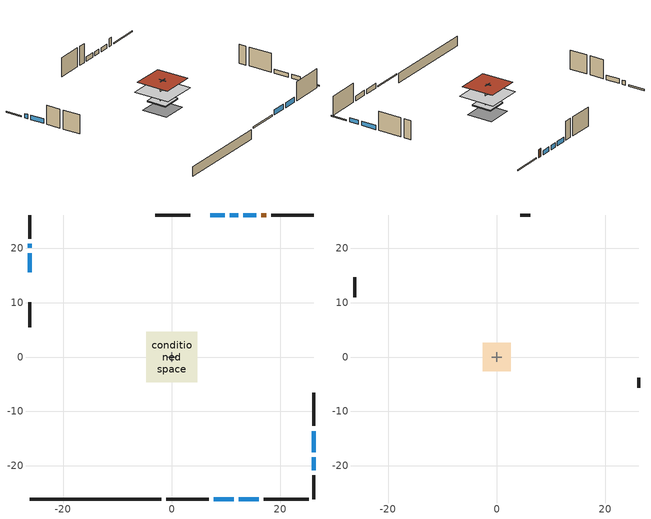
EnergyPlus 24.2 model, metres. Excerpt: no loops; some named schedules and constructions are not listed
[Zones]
conditioned space
 floor to garage (Floor1 construction): -2.59,-2.59 -2.59,2.59 2.59,2.59 2.59,-2.59 z0.3
 floor adiabatic (AdiabaticFloorConstruction): -4.67,-4.67 -4.67,4.67 4.67,4.67 4.67,-4.67 z2.74
 floor foundation (Slab2 construction): -3.3,-3.3 -3.3,3.3 3.3,3.3 3.3,-3.3 z-2.13
 wall outside (RimJoist1 construction): -1,-26.13 6.8,-26.13 z0.3:0.61
 wall outside (RimJoist2 construction): -26.13,26.13 -26.13,21.8 z0.3:0.61
 wall outside (RimJoist3 construction): 26.13,26.13 18.33,26.13 z0.3:0.61
 wall outside (RimJoist4 construction): 26.13,-26.13 26.13,-21.8 z0.3:0.61
 wall outside (AdiabaticWallConstruction 1): 17.4,26.13 16.48,26.13 z0.3:2.34
 wall outside (AdiabaticWallConstruction): 7.73,-26.13 11.38,-26.13 / 12.31,-26.13 15.96,-26.13 z0.3:1.52; -26.13,20.87 -26.13,20.06 / 15.55,26.13 13.17,26.13 / 12.24,26.13 10.64,26.13 z0.3:1.37; -26.13,19.13 -26.13,15.61 / 9.71,26.13 7.08,26.13 z0.3:1.46; 26.13,-20.87 26.13,-18.49 / 26.13,-17.56 26.13,-13.62 z0.3:1.34
 wall outside (Wall3 construction): 16.89,-26.13 25.2,-26.13 z0.3:5.18
 wall outside (Wall4 construction): -26.13,10.1 -26.13,5.48 z0.3:5.18
 wall outside (Wall7 construction): 3.4,26.13 -3.03,26.13 z0.3:5.18
 wall outside (Wall8 construction): 26.13,-12.69 26.13,-6.58 z0.3:5.18
 wall foundation (FoundationWall1 construction): -26.13,-26.13 -1.93,-26.13 z-2.13:0.3
 wall to garage (Wall5 construction): 0.91,0 -0.91,0 z0.3:5.18
 wall to garage (Wall6 construction): 0,0.91 0,-0.91 z0.3:5.18
 window (WindowConstruction): 7.73,-26.13 11.38,-26.13 z0.3:1.52
 window (WindowConstruction 1): 12.31,-26.13 15.96,-26.13 z0.3:1.52
 window (WindowConstruction 2): -26.13,20.87 -26.13,20.06 z0.3:1.37
 window (WindowConstruction 3): -26.13,19.13 -26.13,15.61 z0.3:1.46
 window (WindowConstruction 4): 15.55,26.13 13.17,26.13 z0.3:1.37
 window (WindowConstruction 5): 12.24,26.13 10.64,26.13 z0.3:1.37
 window (WindowConstruction 6): 9.71,26.13 7.08,26.13 z0.3:1.46
 window (WindowConstruction 7): 26.13,-20.87 26.13,-18.49 z0.3:1.34
 window (WindowConstruction 8): 26.13,-17.56 26.13,-13.62 z0.3:1.34
 door (Door): 17.4,26.13 16.48,26.13 z0.3:2.34
 ceiling adiabatic (AdiabaticFloorConstruction): 4.67,-4.67 4.67,4.67 -4.67,4.67 -4.67,-4.67 z2.74
 roof outside (Roof1 construction): -4.2,4.2 -4.2,-4.2 4.2,-4.2 4.2,4.2 z5.18
garage
 floor foundation (Slab1 construction): -2.59,-2.59 -2.59,2.59 2.59,2.59 2.59,-2.59 z0
 wall outside (Wall1 construction): -26.13,14.68 -26.13,11.02 z0.3:5.18
 wall outside (Wall2 construction): 6.16,26.13 4.33,26.13 z0.3:5.18
 wall outside (Wall9 construction): 26.13,-5.65 26.13,-3.82 z0.3:5.18
[Material] Roughness=Rough; Thermal Absorptance=0.9
Name | Thickness {m} | Conductivity {W/m-K} | Density {kg/m3} | Specific Heat {J/kg-K} | Solar Absorptance | Visible Absorptance
floor covering | 0.0127 | 0.0433444 | 54.468 | 1339.84 | 0.6 | 0.6
floor stud and cavity | 0.1397 | 0.923637 | 92.3553 | 1139.71 | 0.7 | 0.7
gypsum board | 0.0127 | 0.160291 | 801 | 837.4 | 0.6 | 0.6
osb sheathing 0.5 in. 1; osb sheathing 0.5 in. 2 | 0.0127 | 0.115458 | 512.64 | 1214.23 | 0.7 | 0.7
osb sheathing 0.75 in. | 0.01905 | 0.115458 | 512.64 | 1214.23 | 0.7 | 0.7
wall stud and cavity 2 | 0.1397 | 0.335416 | 139.0536 | 1170.24 | 0.7 | 0.7
[Construction]
Floor1 construction Reversed: floor covering, osb sheathing 0.75 in., floor stud and cavity
Wall5 construction Reversed: gypsum board, wall stud and cavity 2, osb sheathing 0.5 in. 1
Wall6 construction Reversed: gypsum board, wall stud and cavity 2, osb sheathing 0.5 in. 2
[EnergyManagementSystem:Program]
total_airflows_program: Set total_infil_flow_rate = 0; Set total_mechvent_flow_rate = 0; Set total_natvent_flow_rate = 0; Set total_whf_flow_rate = 0; Set total_infil_flow_rate = total_infil_flow_rate + (infil_program_Qinf * 1); Set total_mechvent_flow_rate = total_mechvent_flow_rate + (infil_program_Qfan * 1); Set total_natvent_flow_rate = total_natvent_flow_rate + (natural_vent_program_Qnv * 1); Set total_whf_flow_rate = total_whf_flow_rate + (natural_vent_program_Qwhf * 1)
total_loads_program: Set loads_htg_tot = 0; Set loads_clg_tot = 0; If htg_load_cond > 0; Set loads_htg_tot = loads_htg_tot + (htg_load_cond - clg_load_cond) * 1.0; EndIf; Set loads_htg_tot = (@Max loads_htg_tot 0); If clg_load_cond > 0; Set loads_clg_tot = loads_clg_tot + (clg_load_cond - htg_load_cond) * 1.0; EndIf; Set loads_clg_tot = (@Max loads_clg_tot 0)
unmet_hours_program: Set htg_unmet_hours = 0; Set clg_unmet_hours = 0; Set unit_htg_unmet_hours = 0; If ((DayOfYear >= 1) && (DayOfYear <= 365)); Set unit_htg_unmet_hours = unit_htg_unmet_hours + conditioned_space_htg_unmet_s; If unit_htg_unmet_hours > htg_unmet_hours; Set htg_unmet_hours = unit_htg_unmet_hours; EndIf; EndIf; Set unit_clg_unmet_hours = 0; If ((DayOfYear >= 1) && (DayOfYear <= 365)); Set unit_clg_unmet_hours = unit_clg_unmet_hours + conditioned_space_clg_unmet_s; If unit_clg_unmet_hours > clg_unmet_hours; Set clg_unmet_hours = unit_clg_unmet_hours; EndIf; EndIf
water_heater_Control: Set water_heater_HPWHSchedOverride = water_heater_T_set; If (water_heater_amb_temp<5.56) || (water_heater_amb_temp>48.89); Set water_heater_UESchedOverride = water_heater_T_set; Set water_heater_LESchedOverride = water_heater_T_set; Else; Set water_heater_UESchedOverride = water_heater_T_set - 9.0; Set water_heater_LESchedOverride = 0; EndIf
water_heater_hpwh_EC_adj: If WarmupFlag == 0; Set dhw_e_cons = water_heater_tank_energy + water_heater_tank_on_cycle_parasitic + water_heater_tank_off_cycle_parasitic + water_heater_coil_energy + water_heater_fan_energy; Set water_heater_hpwh_ec_adj_act = 0.0 * dhw_e_cons / 1; EndIf
water_heater_InletAir: Set water_heater_Tamb_act = water_heater_amb_temp; Set water_heater_RHamb_act = 0; Set water_heater_RHamb_act = water_heater_RHamb_act + (water_heater_amb_rh / 100) / 1; Set water_heater_sens_act = (0 - water_heater_sens_cool - (water_heater_tl + water_heater_fan_pwr)) / 1; Set water_heater_lat_act = (0 - water_heater_lat_cool) / 1
[EnergyManagementSystem:ProgramCallingManager]
central_ac_and_furnace_supply_fan_disaggregate_program_calling_manager: EndOfSystemTimestepBeforeHVACReporting; central_ac_and_furnace_supply_fan_disaggregate_program
central_ac_and_furnace_supply_fan_disaggregate_program_calling_manager 1: EndOfSystemTimestepBeforeHVACReporting; central_ac_and_furnace_supply_fan_disaggregate_program_1
component_loads_program_calling_manager: EndOfZoneTimestepAfterZoneReporting; component_loads_program
fridge_schedule_1_program_calling_manager: BeginZoneTimestepAfterInitHeatBalance; fridge_schedule_1_program
fridge_schedule_program_calling_manager: BeginZoneTimestepAfterInitHeatBalance; fridge_schedule_program
infil_program_calling_manager: BeginZoneTimestepAfterInitHeatBalance; infil_program
natural_vent_program_calling_manager: BeginZoneTimestepAfterInitHeatBalance; natural_vent_program
total_airflows_program_calling_manager: EndOfZoneTimestepAfterZoneReporting; total_airflows_program
total_loads_program_calling_manager: EndOfZoneTimestepAfterZoneReporting; total_loads_program
unmet_hours_program_calling_manager: EndOfZoneTimestepBeforeZoneReporting; unmet_hours_program
water_heater_hpwh_EC_adj_ProgramManager: EndOfSystemTimestepBeforeHVACReporting; water_heater_hpwh_EC_adj
water_heater_ProgramManager: InsideHVACSystemIterationLoop; water_heater_Control; water_heater_InletAir
[EnergyManagementSystem:OutputVariable]
Name | EMS Variable | Type of Data in Variable | Update Frequency | EMS Program or Subroutine | Units
central ac and furnace supply fan disaggregate clg | central_ac_and_furnace_supply_fan_clg | Summed | SystemTimestep | central_ac_and_furnace_supply_fan_disaggregate_program | J
central ac and furnace supply fan disaggregate htg primary | central_ac_and_furnace_supply_fan_primary_htg | Summed | SystemTimestep | central_ac_and_furnace_supply_fan_disaggregate_program_1 | J
loads_htg_tot_peakload_outvar; loads_htg_tot_annual_outvar; loads_htg_tot_timeseries_outvar | loads_htg_tot | Summed | ZoneTimestep | total_loads_program | J
loads_clg_tot_peakload_outvar; loads_clg_tot_annual_outvar; loads_clg_tot_timeseries_outvar | loads_clg_tot | Summed | ZoneTimestep | total_loads_program | J
htg_unmet_hours_annual_outvar; htg_unmet_hours_timeseries_outvar | htg_unmet_hours | Summed | ZoneTimestep | unmet_hours_program | hr
clg_unmet_hours_annual_outvar; clg_unmet_hours_timeseries_outvar | clg_unmet_hours | Summed | ZoneTimestep | unmet_hours_program | hr
loads_htg_roofs_annual_outvar; loads_htg_roofs_timeseries_outvar | loads_htg_roofs | Summed | ZoneTimestep | component_loads_program | J
loads_htg_ceilings_annual_outvar; loads_htg_ceilings_timeseries_outvar | loads_htg_ceilings | Summed | ZoneTimestep | component_loads_program | J
loads_htg_walls_annual_outvar; loads_htg_walls_timeseries_outvar | loads_htg_walls | Summed | ZoneTimestep | component_loads_program | J
loads_htg_rim_joists_annual_outvar; loads_htg_rim_joists_timeseries_outvar | loads_htg_rim_joists | Summed | ZoneTimestep | component_loads_program | J
loads_htg_foundation_walls_annual_outvar; loads_htg_foundation_walls_timeseries_outvar | loads_htg_foundation_walls | Summed | ZoneTimestep | component_loads_program | J
loads_htg_doors_annual_outvar; loads_htg_doors_timeseries_outvar | loads_htg_doors | Summed | ZoneTimestep | component_loads_program | J
loads_htg_windows_conduction_annual_outvar; loads_htg_windows_conduction_timeseries_outvar | loads_htg_windows_conduction | Summed | ZoneTimestep | component_loads_program | J
loads_htg_windows_solar_annual_outvar; loads_htg_windows_solar_timeseries_outvar | loads_htg_windows_solar | Summed | ZoneTimestep | component_loads_program | J
loads_htg_skylights_conduction_annual_outvar; loads_htg_skylights_conduction_timeseries_outvar | loads_htg_skylights_conduction | Summed | ZoneTimestep | component_loads_program | J
loads_htg_skylights_solar_annual_outvar; loads_htg_skylights_solar_timeseries_outvar | loads_htg_skylights_solar | Summed | ZoneTimestep | component_loads_program | J
loads_htg_floors_annual_outvar; loads_htg_floors_timeseries_outvar | loads_htg_floors | Summed | ZoneTimestep | component_loads_program | J
loads_htg_slabs_annual_outvar; loads_htg_slabs_timeseries_outvar | loads_htg_slabs | Summed | ZoneTimestep | component_loads_program | J
loads_htg_internal_mass_annual_outvar; loads_htg_internal_mass_timeseries_outvar | loads_htg_internal_mass | Summed | ZoneTimestep | component_loads_program | J
loads_htg_infil_annual_outvar; loads_htg_infil_timeseries_outvar | loads_htg_infil | Summed | ZoneTimestep | component_loads_program | J
loads_htg_natvent_annual_outvar; loads_htg_natvent_timeseries_outvar | loads_htg_natvent | Summed | ZoneTimestep | component_loads_program | J
loads_htg_mechvent_annual_outvar; loads_htg_mechvent_timeseries_outvar | loads_htg_mechvent | Summed | ZoneTimestep | component_loads_program | J
loads_htg_whf_annual_outvar; loads_htg_whf_timeseries_outvar | loads_htg_whf | Summed | ZoneTimestep | component_loads_program | J
loads_htg_ducts_annual_outvar; loads_htg_ducts_timeseries_outvar | loads_htg_ducts | Summed | ZoneTimestep | component_loads_program | J
loads_htg_intgains_annual_outvar; loads_htg_intgains_timeseries_outvar | loads_htg_intgains | Summed | ZoneTimestep | component_loads_program | J
loads_htg_lighting_annual_outvar; loads_htg_lighting_timeseries_outvar | loads_htg_lighting | Summed | ZoneTimestep | component_loads_program | J
loads_clg_roofs_annual_outvar; loads_clg_roofs_timeseries_outvar | loads_clg_roofs | Summed | ZoneTimestep | component_loads_program | J
loads_clg_ceilings_annual_outvar; loads_clg_ceilings_timeseries_outvar | loads_clg_ceilings | Summed | ZoneTimestep | component_loads_program | J
loads_clg_walls_annual_outvar; loads_clg_walls_timeseries_outvar | loads_clg_walls | Summed | ZoneTimestep | component_loads_program | J
loads_clg_rim_joists_annual_outvar; loads_clg_rim_joists_timeseries_outvar | loads_clg_rim_joists | Summed | ZoneTimestep | component_loads_program | J
loads_clg_foundation_walls_annual_outvar; loads_clg_foundation_walls_timeseries_outvar | loads_clg_foundation_walls | Summed | ZoneTimestep | component_loads_program | J
loads_clg_doors_annual_outvar; loads_clg_doors_timeseries_outvar | loads_clg_doors | Summed | ZoneTimestep | component_loads_program | J
loads_clg_windows_conduction_annual_outvar; loads_clg_windows_conduction_timeseries_outvar | loads_clg_windows_conduction | Summed | ZoneTimestep | component_loads_program | J
loads_clg_windows_solar_annual_outvar; loads_clg_windows_solar_timeseries_outvar | loads_clg_windows_solar | Summed | ZoneTimestep | component_loads_program | J
loads_clg_skylights_conduction_annual_outvar; loads_clg_skylights_conduction_timeseries_outvar | loads_clg_skylights_conduction | Summed | ZoneTimestep | component_loads_program | J
loads_clg_skylights_solar_annual_outvar; loads_clg_skylights_solar_timeseries_outvar | loads_clg_skylights_solar | Summed | ZoneTimestep | component_loads_program | J
loads_clg_floors_annual_outvar; loads_clg_floors_timeseries_outvar | loads_clg_floors | Summed | ZoneTimestep | component_loads_program | J
loads_clg_slabs_annual_outvar; loads_clg_slabs_timeseries_outvar | loads_clg_slabs | Summed | ZoneTimestep | component_loads_program | J
loads_clg_internal_mass_annual_outvar; loads_clg_internal_mass_timeseries_outvar | loads_clg_internal_mass | Summed | ZoneTimestep | component_loads_program | J
loads_clg_infil_annual_outvar; loads_clg_infil_timeseries_outvar | loads_clg_infil | Summed | ZoneTimestep | component_loads_program | J
loads_clg_natvent_annual_outvar; loads_clg_natvent_timeseries_outvar | loads_clg_natvent | Summed | ZoneTimestep | component_loads_program | J
loads_clg_mechvent_annual_outvar; loads_clg_mechvent_timeseries_outvar | loads_clg_mechvent | Summed | ZoneTimestep | component_loads_program | J
loads_clg_whf_annual_outvar; loads_clg_whf_timeseries_outvar | loads_clg_whf | Summed | ZoneTimestep | component_loads_program | J
loads_clg_ducts_annual_outvar; loads_clg_ducts_timeseries_outvar | loads_clg_ducts | Summed | ZoneTimestep | component_loads_program | J
loads_clg_intgains_annual_outvar; loads_clg_intgains_timeseries_outvar | loads_clg_intgains | Summed | ZoneTimestep | component_loads_program | J
loads_clg_lighting_annual_outvar; loads_clg_lighting_timeseries_outvar | loads_clg_lighting | Summed | ZoneTimestep | component_loads_program | J
total_infil_flow_rate_timeseries_outvar | total_infil_flow_rate | Averaged | ZoneTimestep | total_airflows_program | m^3/s
total_mechvent_flow_rate_timeseries_outvar | total_mechvent_flow_rate | Averaged | ZoneTimestep | total_airflows_program | m^3/s
total_natvent_flow_rate_timeseries_outvar | total_natvent_flow_rate | Averaged | ZoneTimestep | total_airflows_program | m^3/s
total_whf_flow_rate_timeseries_outvar | total_whf_flow_rate | Averaged | ZoneTimestep | total_airflows_program | m^3/s
[Schedule:Day:Interval]
trans schedule winter=0.85 summer=0.7 day; trans schedule winter=0.85 summer=0.7 day 2: No, 24:00, 0.85
trans schedule winter=0.85 summer=0.7 day 1: No, 24:00, 0.7
trans schedule winter=0.85 summer=0.7 default day; mech vent bath fan 0 schedule default day; mech vent range fan 0 schedule default day; misc permanent spa heater schedule default day; misc permanent spa pump schedule default day; general water use schedule default day; cooling season schedule day; cooling season schedule day 2; cooling season schedule default day; exterior lighting schedule default day; natural vent schedule default day: No, 24:00, 0
mech vent bath fan 0 schedule day: No, 07:00, 0, 08:00, 1, 24:00, 0
mech vent range fan 0 schedule day: No, 17:00, 0, 18:00, 1, 24:00, 0
misc permanent spa heater schedule day; misc permanent spa heater schedule day 6: No, 01:00, 0.145464, 02:00, 0.175769, 03:00, 0.145464, 04:00, 0.175769, 05:00, 0.284867, 06:00, 0.406087, 07:00, 0.345477, 09:00, 0.145464, 10:00, 0.115159, 11:00, 0.090915, 14:00, 0.084854, 15:00, 0.145464, 16:00, 0.351538, 17:00, 0.763686, 18:00, 0.739442, 19:00, 0.412148, 20:00, 0.369721, 21:00, 0.309111, 22:00, 0.260623, 24:00, 0.145464
misc permanent spa heater schedule day 1: No, 01:00, 0.145116, 02:00, 0.175349, 03:00, 0.145116, 04:00, 0.175349, 05:00, 0.284186, 06:00, 0.405117, 07:00, 0.344652, 09:00, 0.145116, 10:00, 0.114884, 11:00, 0.0906978, 14:00, 0.0846513, 15:00, 0.145116, 16:00, 0.350698, 17:00, 0.761861, 18:00, 0.737675, 19:00, 0.411163, 20:00, 0.368838, 21:00, 0.308372, 22:00, 0.26, 24:00, 0.145116
misc permanent spa heater schedule day 2: No, 01:00, 0.188391, 02:00, 0.227639, 03:00, 0.188391, 04:00, 0.227639, 05:00, 0.368932, 06:00, 0.525924, 07:00, 0.447428, 09:00, 0.188391, 10:00, 0.149143, 11:00, 0.117744, 14:00, 0.109895, 15:00, 0.188391, 16:00, 0.455277, 17:00, 0.989051, 18:00, 0.957653, 19:00, 0.533774, 20:00, 0.478826, 21:00, 0.40033, 22:00, 0.337533, 24:00, 0.188391
misc permanent spa heater schedule day 3; misc permanent spa pump schedule day 5; misc permanent spa pump schedule day 7: No, 01:00, 0.190476, 02:00, 0.230159, 03:00, 0.190476, 04:00, 0.230159, 05:00, 0.373016, 06:00, 0.531746, 07:00, 0.452381, 09:00, 0.190476, 10:00, 0.150794, 11:00, 0.119048, 14:00, 0.111111, 15:00, 0.190476, 16:00, 0.460317, 17:00, 1, 18:00, 0.968254, 19:00, 0.539683, 20:00, 0.484127, 21:00, 0.404762, 22:00, 0.34127, 24:00, 0.190476
misc permanent spa heater schedule day 4: No, 01:00, 0.1618, 02:00, 0.195509, 03:00, 0.1618, 04:00, 0.195509, 05:00, 0.316859, 06:00, 0.451693, 07:00, 0.384276, 09:00, 0.1618, 10:00, 0.128092, 11:00, 0.101125, 14:00, 0.0943836, 15:00, 0.1618, 16:00, 0.391018, 17:00, 0.849453, 18:00, 0.822486, 19:00, 0.458435, 20:00, 0.411243, 21:00, 0.343826, 22:00, 0.289893, 24:00, 0.1618
misc permanent spa heater schedule day 5: No, 01:00, 0.160758, 02:00, 0.194249, 03:00, 0.160758, 04:00, 0.194249, 05:00, 0.314817, 06:00, 0.448782, 07:00, 0.3818, 09:00, 0.160758, 10:00, 0.127267, 11:00, 0.100474, 14:00, 0.0937753, 15:00, 0.160758, 16:00, 0.388498, 17:00, 0.843978, 18:00, 0.817185, 19:00, 0.45548, 20:00, 0.408593, 21:00, 0.34161, 22:00, 0.288024, 24:00, 0.160758
misc permanent spa pump schedule day; misc permanent spa pump schedule day 2; misc permanent spa pump schedule day 4; misc permanent spa pump schedule day 8; misc permanent spa pump schedule day 10: No, 01:00, 0.151232, 02:00, 0.182738, 03:00, 0.151232, 04:00, 0.182738, 05:00, 0.296162, 06:00, 0.422188, 07:00, 0.359175, 09:00, 0.151232, 10:00, 0.119725, 11:00, 0.0945197, 14:00, 0.0882184, 15:00, 0.151232, 16:00, 0.365476, 17:00, 0.793966, 18:00, 0.76876, 19:00, 0.428489, 20:00, 0.38438, 21:00, 0.321367, 22:00, 0.270956, 24:00, 0.151232
misc permanent spa pump schedule day 1: No, 01:00, 0.152381, 02:00, 0.184127, 03:00, 0.152381, 04:00, 0.184127, 05:00, 0.298413, 06:00, 0.425397, 07:00, 0.361905, 09:00, 0.152381, 10:00, 0.120635, 11:00, 0.0952381, 14:00, 0.0888889, 15:00, 0.152381, 16:00, 0.368254, 17:00, 0.8, 18:00, 0.774603, 19:00, 0.431746, 20:00, 0.387302, 21:00, 0.32381, 22:00, 0.273016, 24:00, 0.152381
misc permanent spa pump schedule day 3; misc permanent spa pump schedule day 9: No, 01:00, 0.150246, 02:00, 0.181548, 03:00, 0.150246, 04:00, 0.181548, 05:00, 0.294232, 06:00, 0.419438, 07:00, 0.356835, 09:00, 0.150246, 10:00, 0.118945, 11:00, 0.0939039, 14:00, 0.0876437, 15:00, 0.150246, 16:00, 0.363095, 17:00, 0.788793, 18:00, 0.763752, 19:00, 0.425698, 20:00, 0.381876, 21:00, 0.319273, 22:00, 0.269191, 24:00, 0.150246
misc permanent spa pump schedule day 6: No, 01:00, 0.190148, 02:00, 0.229762, 03:00, 0.190148, 04:00, 0.229762, 05:00, 0.372373, 06:00, 0.530829, 07:00, 0.451601, 09:00, 0.190148, 10:00, 0.150534, 11:00, 0.118842, 14:00, 0.11092, 15:00, 0.190148, 16:00, 0.459524, 17:00, 0.998276, 18:00, 0.966585, 19:00, 0.538752, 20:00, 0.483292, 21:00, 0.404064, 22:00, 0.340681, 24:00, 0.190148
general water use schedule day: No, 01:00, 0.315068, 03:00, 0.287671, 04:00, 0.342466, 05:00, 0.369863, 06:00, 0.520548, 07:00, 0.60274, 08:00, 0.534247, 10:00, 0.506849, 11:00, 0.465753, 14:00, 0.479452, 15:00, 0.534247, 16:00, 0.589041, 17:00, 0.69863, 18:00, 0.876712, 19:00, 0.890411, 20:00, 0.986301, 21:00, 1, 22:00, 0.863014, 23:00, 0.616438, 24:00, 0.465753
cooling season schedule day 1; natural vent schedule day: No, 24:00, 1
exterior lighting schedule day: No, 01:00, 0.566667, 03:00, 0.524167, 05:00, 0.495833, 06:00, 0.5525, 07:00, 0.623333, 08:00, 0.580833, 09:00, 0.439167, 10:00, 0.354167, 12:00, 0.34, 13:00, 0.354167, 14:00, 0.396667, 15:00, 0.425, 16:00, 0.495833, 17:00, 0.623333, 18:00, 0.793333, 19:00, 0.906667, 20:00, 0.963333, 21:00, 0.991667, 22:00, 0.920833, 23:00, 0.793333, 24:00, 0.665833
exterior lighting schedule day 1: No, 01:00, 0.528571, 03:00, 0.488929, 05:00, 0.4625, 06:00, 0.515357, 07:00, 0.581429, 08:00, 0.541786, 09:00, 0.409643, 10:00, 0.330357, 12:00, 0.317143, 13:00, 0.330357, 14:00, 0.37, 15:00, 0.396429, 16:00, 0.4625, 17:00, 0.581429, 18:00, 0.74, 19:00, 0.845714, 20:00, 0.898571, 21:00, 0.925, 22:00, 0.858929, 23:00, 0.74, 24:00, 0.621071
exterior lighting schedule day 10: No, 01:00, 0.552381, 03:00, 0.510952, 05:00, 0.483333, 06:00, 0.538571, 07:00, 0.607619, 08:00, 0.56619, 09:00, 0.428095, 10:00, 0.345238, 12:00, 0.331429, 13:00, 0.345238, 14:00, 0.386667, 15:00, 0.414286, 16:00, 0.483333, 17:00, 0.607619, 18:00, 0.773333, 19:00, 0.88381, 20:00, 0.939048, 21:00, 0.966667, 22:00, 0.897619, 23:00, 0.773333, 24:00, 0.649048
exterior lighting schedule day 11: No, 01:00, 0.571429, 03:00, 0.528571, 05:00, 0.5, 06:00, 0.557143, 07:00, 0.628571, 08:00, 0.585714, 09:00, 0.442857, 10:00, 0.357143, 12:00, 0.342857, 13:00, 0.357143, 14:00, 0.4, 15:00, 0.428571, 16:00, 0.5, 17:00, 0.628571, 18:00, 0.8, 19:00, 0.914286, 20:00, 0.971429, 21:00, 1, 22:00, 0.928571, 23:00, 0.8, 24:00, 0.671429
exterior lighting schedule day 2: No, 01:00, 0.485714, 03:00, 0.449286, 05:00, 0.425, 06:00, 0.473571, 07:00, 0.534286, 08:00, 0.497857, 09:00, 0.376429, 10:00, 0.303571, 12:00, 0.291429, 13:00, 0.303571, 14:00, 0.34, 15:00, 0.364286, 16:00, 0.425, 17:00, 0.534286, 18:00, 0.68, 19:00, 0.777143, 20:00, 0.825714, 21:00, 0.85, 22:00, 0.789286, 23:00, 0.68, 24:00, 0.570714
exterior lighting schedule day 3: No, 01:00, 0.442857, 03:00, 0.409643, 05:00, 0.3875, 06:00, 0.431786, 07:00, 0.487143, 08:00, 0.453929, 09:00, 0.343214, 10:00, 0.276786, 12:00, 0.265714, 13:00, 0.276786, 14:00, 0.31, 15:00, 0.332143, 16:00, 0.3875, 17:00, 0.487143, 18:00, 0.62, 19:00, 0.708571, 20:00, 0.752857, 21:00, 0.775, 22:00, 0.719643, 23:00, 0.62, 24:00, 0.520357
exterior lighting schedule day 4: No, 01:00, 0.4, 03:00, 0.37, 05:00, 0.35, 06:00, 0.39, 07:00, 0.44, 08:00, 0.41, 09:00, 0.31, 10:00, 0.25, 12:00, 0.24, 13:00, 0.25, 14:00, 0.28, 15:00, 0.3, 16:00, 0.35, 17:00, 0.44, 18:00, 0.56, 19:00, 0.64, 20:00, 0.68, 21:00, 0.7, 22:00, 0.65, 23:00, 0.56, 24:00, 0.47
exterior lighting schedule day 5: No, 01:00, 0.380952, 03:00, 0.352381, 05:00, 0.333333, 06:00, 0.371429, 07:00, 0.419048, 08:00, 0.390476, 09:00, 0.295238, 10:00, 0.238095, 12:00, 0.228571, 13:00, 0.238095, 14:00, 0.266667, 15:00, 0.285714, 16:00, 0.333333, 17:00, 0.419048, 18:00, 0.533333, 19:00, 0.609524, 20:00, 0.647619, 21:00, 0.666667, 22:00, 0.619048, 23:00, 0.533333, 24:00, 0.447619
exterior lighting schedule day 6: No, 01:00, 0.390476, 03:00, 0.36119, 05:00, 0.341667, 06:00, 0.380714, 07:00, 0.429524, 08:00, 0.400238, 09:00, 0.302619, 10:00, 0.244048, 12:00, 0.234286, 13:00, 0.244048, 14:00, 0.273333, 15:00, 0.292857, 16:00, 0.341667, 17:00, 0.429524, 18:00, 0.546667, 19:00, 0.624762, 20:00, 0.66381, 21:00, 0.683333, 22:00, 0.634524, 23:00, 0.546667, 24:00, 0.45881
exterior lighting schedule day 7: No, 01:00, 0.419048, 03:00, 0.387619, 05:00, 0.366667, 06:00, 0.408571, 07:00, 0.460952, 08:00, 0.429524, 09:00, 0.324762, 10:00, 0.261905, 12:00, 0.251429, 13:00, 0.261905, 14:00, 0.293333, 15:00, 0.314286, 16:00, 0.366667, 17:00, 0.460952, 18:00, 0.586667, 19:00, 0.670476, 20:00, 0.712381, 21:00, 0.733333, 22:00, 0.680952, 23:00, 0.586667, 24:00, 0.492381
exterior lighting schedule day 8: No, 01:00, 0.466667, 03:00, 0.431667, 05:00, 0.408333, 06:00, 0.455, 07:00, 0.513333, 08:00, 0.478333, 09:00, 0.361667, 10:00, 0.291667, 12:00, 0.28, 13:00, 0.291667, 14:00, 0.326667, 15:00, 0.35, 16:00, 0.408333, 17:00, 0.513333, 18:00, 0.653333, 19:00, 0.746667, 20:00, 0.793333, 21:00, 0.816667, 22:00, 0.758333, 23:00, 0.653333, 24:00, 0.548333
exterior lighting schedule day 9: No, 01:00, 0.509524, 03:00, 0.47131, 05:00, 0.445833, 06:00, 0.496786, 07:00, 0.560476, 08:00, 0.522262, 09:00, 0.394881, 10:00, 0.318452, 12:00, 0.305714, 13:00, 0.318452, 14:00, 0.356667, 15:00, 0.382143, 16:00, 0.445833, 17:00, 0.560476, 18:00, 0.713333, 19:00, 0.815238, 20:00, 0.86619, 21:00, 0.891667, 22:00, 0.827976, 23:00, 0.713333, 24:00, 0.59869
[Schedule:Week:Daily]
misc permanent spa pump schedule Week Rule - Oct7-Oct27: misc permanent spa pump schedule day 8, misc permanent spa pump schedule day 8, misc permanent spa pump schedule day 8, misc permanent spa pump schedule day 8, misc permanent spa pump schedule day 8, misc permanent spa pump schedule day 8, misc permanent spa pump schedule day 8, misc permanent spa pump schedule default day, misc permanent spa pump schedule default day, misc permanent spa pump schedule default day, misc permanent spa pump schedule default day, misc permanent spa pump schedule default day
misc permanent spa pump schedule Week Rule - Oct28-Nov3: misc permanent spa pump schedule day 8, misc permanent spa pump schedule day 8, misc permanent spa pump schedule day 8, misc permanent spa pump schedule day 8, misc permanent spa pump schedule day 9, misc permanent spa pump schedule day 9, misc permanent spa pump schedule day 9, misc permanent spa pump schedule default day, misc permanent spa pump schedule default day, misc permanent spa pump schedule default day, misc permanent spa pump schedule default day, misc permanent spa pump schedule default day
misc permanent spa pump schedule Week Rule - Nov4-Nov24: misc permanent spa pump schedule day 9, misc permanent spa pump schedule day 9, misc permanent spa pump schedule day 9, misc permanent spa pump schedule day 9, misc permanent spa pump schedule day 9, misc permanent spa pump schedule day 9, misc permanent spa pump schedule day 9, misc permanent spa pump schedule default day, misc permanent spa pump schedule default day, misc permanent spa pump schedule default day, misc permanent spa pump schedule default day, misc permanent spa pump schedule default day
misc permanent spa pump schedule Week Rule - Nov25-Dec1: misc permanent spa pump schedule day 9, misc permanent spa pump schedule day 9, misc permanent spa pump schedule day 9, misc permanent spa pump schedule day 9, misc permanent spa pump schedule day 9, misc permanent spa pump schedule day 9, misc permanent spa pump schedule day 10, misc permanent spa pump schedule default day, misc permanent spa pump schedule default day, misc permanent spa pump schedule default day, misc permanent spa pump schedule default day, misc permanent spa pump schedule default day
misc permanent spa pump schedule Week Rule - Dec2-Dec31: misc permanent spa pump schedule day 10, misc permanent spa pump schedule day 10, misc permanent spa pump schedule day 10, misc permanent spa pump schedule day 10, misc permanent spa pump schedule day 10, misc permanent spa pump schedule day 10, misc permanent spa pump schedule day 10, misc permanent spa pump schedule default day, misc permanent spa pump schedule default day, misc permanent spa pump schedule default day, misc permanent spa pump schedule default day, misc permanent spa pump schedule default day
general water use schedule Week Rule - Jan1-Dec31: general water use schedule day, general water use schedule day, general water use schedule day, general water use schedule day, general water use schedule day, general water use schedule day, general water use schedule day, general water use schedule default day, general water use schedule default day, general water use schedule default day, general water use schedule default day, general water use schedule default day
cooling season schedule Week Rule - Jan1-May26: cooling season schedule day, cooling season schedule day, cooling season schedule day, cooling season schedule day, cooling season schedule day, cooling season schedule day, cooling season schedule day, cooling season schedule default day, cooling season schedule default day, cooling season schedule default day, cooling season schedule default day, cooling season schedule default day
cooling season schedule Week Rule - May27-Jun2: cooling season schedule day, cooling season schedule day, cooling season schedule day, cooling season schedule day, cooling season schedule day, cooling season schedule day 1, cooling season schedule day 1, cooling season schedule default day, cooling season schedule default day, cooling season schedule default day, cooling season schedule default day, cooling season schedule default day
cooling season schedule Week Rule - Jun3-Sep29: cooling season schedule day 1, cooling season schedule day 1, cooling season schedule day 1, cooling season schedule day 1, cooling season schedule day 1, cooling season schedule day 1, cooling season schedule day 1, cooling season schedule default day, cooling season schedule default day, cooling season schedule default day, cooling season schedule default day, cooling season schedule default day
cooling season schedule Week Rule - Sep30-Oct6: cooling season schedule day 1, cooling season schedule day 2, cooling season schedule day 2, cooling season schedule day 2, cooling season schedule day 2, cooling season schedule day 2, cooling season schedule day 2, cooling season schedule default day, cooling season schedule default day, cooling season schedule default day, cooling season schedule default day, cooling season schedule default day
cooling season schedule Week Rule - Oct7-Dec31: cooling season schedule day 2, cooling season schedule day 2, cooling season schedule day 2, cooling season schedule day 2, cooling season schedule day 2, cooling season schedule day 2, cooling season schedule day 2, cooling season schedule default day, cooling season schedule default day, cooling season schedule default day, cooling season schedule default day, cooling season schedule default day
exterior lighting schedule Week Rule - Jan1-Jan27: exterior lighting schedule day, exterior lighting schedule day, exterior lighting schedule day, exterior lighting schedule day, exterior lighting schedule day, exterior lighting schedule day, exterior lighting schedule day, exterior lighting schedule default day, exterior lighting schedule default day, exterior lighting schedule default day, exterior lighting schedule default day, exterior lighting schedule default day
exterior lighting schedule Week Rule - Jan28-Feb3: exterior lighting schedule day, exterior lighting schedule day, exterior lighting schedule day, exterior lighting schedule day, exterior lighting schedule day 1, exterior lighting schedule day 1, exterior lighting schedule day 1, exterior lighting schedule default day, exterior lighting schedule default day, exterior lighting schedule default day, exterior lighting schedule default day, exterior lighting schedule default day
exterior lighting schedule Week Rule - Feb4-Feb24: exterior lighting schedule day 1, exterior lighting schedule day 1, exterior lighting schedule day 1, exterior lighting schedule day 1, exterior lighting schedule day 1, exterior lighting schedule day 1, exterior lighting schedule day 1, exterior lighting schedule default day, exterior lighting schedule default day, exterior lighting schedule default day, exterior lighting schedule default day, exterior lighting schedule default day
exterior lighting schedule Week Rule - Feb25-Mar3: exterior lighting schedule day 1, exterior lighting schedule day 1, exterior lighting schedule day 1, exterior lighting schedule day 1, exterior lighting schedule day 2, exterior lighting schedule day 2, exterior lighting schedule day 2, exterior lighting schedule default day, exterior lighting schedule default day, exterior lighting schedule default day, exterior lighting schedule default day, exterior lighting schedule default day
exterior lighting schedule Week Rule - Mar4-Mar31: exterior lighting schedule day 2, exterior lighting schedule day 2, exterior lighting schedule day 2, exterior lighting schedule day 2, exterior lighting schedule day 2, exterior lighting schedule day 2, exterior lighting schedule day 2, exterior lighting schedule default day, exterior lighting schedule default day, exterior lighting schedule default day, exterior lighting schedule default day, exterior lighting schedule default day
exterior lighting schedule Week Rule - Apr1-Apr28: exterior lighting schedule day 3, exterior lighting schedule day 3, exterior lighting schedule day 3, exterior lighting schedule day 3, exterior lighting schedule day 3, exterior lighting schedule day 3, exterior lighting schedule day 3, exterior lighting schedule default day, exterior lighting schedule default day, exterior lighting schedule default day, exterior lighting schedule default day, exterior lighting schedule default day
exterior lighting schedule Week Rule - Apr29-May5: exterior lighting schedule day 3, exterior lighting schedule day 3, exterior lighting schedule day 4, exterior lighting schedule day 4, exterior lighting schedule day 4, exterior lighting schedule day 4, exterior lighting schedule day 4, exterior lighting schedule default day, exterior lighting schedule default day, exterior lighting schedule default day, exterior lighting schedule default day, exterior lighting schedule default day
exterior lighting schedule Week Rule - May6-May26: exterior lighting schedule day 4, exterior lighting schedule day 4, exterior lighting schedule day 4, exterior lighting schedule day 4, exterior lighting schedule day 4, exterior lighting schedule day 4, exterior lighting schedule day 4, exterior lighting schedule default day, exterior lighting schedule default day, exterior lighting schedule default day, exterior lighting schedule default day, exterior lighting schedule default day
exterior lighting schedule Week Rule - May27-Jun2: exterior lighting schedule day 4, exterior lighting schedule day 4, exterior lighting schedule day 4, exterior lighting schedule day 4, exterior lighting schedule day 4, exterior lighting schedule day 5, exterior lighting schedule day 5, exterior lighting schedule default day, exterior lighting schedule default day, exterior lighting schedule default day, exterior lighting schedule default day, exterior lighting schedule default day
exterior lighting schedule Week Rule - Jun3-Jun30: exterior lighting schedule day 5, exterior lighting schedule day 5, exterior lighting schedule day 5, exterior lighting schedule day 5, exterior lighting schedule day 5, exterior lighting schedule day 5, exterior lighting schedule day 5, exterior lighting schedule default day, exterior lighting schedule default day, exterior lighting schedule default day, exterior lighting schedule default day, exterior lighting schedule default day
exterior lighting schedule Week Rule - Jul1-Jul28: exterior lighting schedule day 6, exterior lighting schedule day 6, exterior lighting schedule day 6, exterior lighting schedule day 6, exterior lighting schedule day 6, exterior lighting schedule day 6, exterior lighting schedule day 6, exterior lighting schedule default day, exterior lighting schedule default day, exterior lighting schedule default day, exterior lighting schedule default day, exterior lighting schedule default day
exterior lighting schedule Week Rule - Jul29-Aug4: exterior lighting schedule day 6, exterior lighting schedule day 6, exterior lighting schedule day 6, exterior lighting schedule day 7, exterior lighting schedule day 7, exterior lighting schedule day 7, exterior lighting schedule day 7, exterior lighting schedule default day, exterior lighting schedule default day, exterior lighting schedule default day, exterior lighting schedule default day, exterior lighting schedule default day
exterior lighting schedule Week Rule - Aug5-Aug25: exterior lighting schedule day 7, exterior lighting schedule day 7, exterior lighting schedule day 7, exterior lighting schedule day 7, exterior lighting schedule day 7, exterior lighting schedule day 7, exterior lighting schedule day 7, exterior lighting schedule default day, exterior lighting schedule default day, exterior lighting schedule default day, exterior lighting schedule default day, exterior lighting schedule default day
exterior lighting schedule Week Rule - Aug26-Sep1: exterior lighting schedule day 7, exterior lighting schedule day 7, exterior lighting schedule day 7, exterior lighting schedule day 7, exterior lighting schedule day 7, exterior lighting schedule day 7, exterior lighting schedule day 8, exterior lighting schedule default day, exterior lighting schedule default day, exterior lighting schedule default day, exterior lighting schedule default day, exterior lighting schedule default day
exterior lighting schedule Week Rule - Sep2-Sep29: exterior lighting schedule day 8, exterior lighting schedule day 8, exterior lighting schedule day 8, exterior lighting schedule day 8, exterior lighting schedule day 8, exterior lighting schedule day 8, exterior lighting schedule day 8, exterior lighting schedule default day, exterior lighting schedule default day, exterior lighting schedule default day, exterior lighting schedule default day, exterior lighting schedule default day
exterior lighting schedule Week Rule - Sep30-Oct6: exterior lighting schedule day 8, exterior lighting schedule day 9, exterior lighting schedule day 9, exterior lighting schedule day 9, exterior lighting schedule day 9, exterior lighting schedule day 9, exterior lighting schedule day 9, exterior lighting schedule default day, exterior lighting schedule default day, exterior lighting schedule default day, exterior lighting schedule default day, exterior lighting schedule default day
exterior lighting schedule Week Rule - Oct7-Oct27: exterior lighting schedule day 9, exterior lighting schedule day 9, exterior lighting schedule day 9, exterior lighting schedule day 9, exterior lighting schedule day 9, exterior lighting schedule day 9, exterior lighting schedule day 9, exterior lighting schedule default day, exterior lighting schedule default day, exterior lighting schedule default day, exterior lighting schedule default day, exterior lighting schedule default day
exterior lighting schedule Week Rule - Oct28-Nov3: exterior lighting schedule day 9, exterior lighting schedule day 9, exterior lighting schedule day 9, exterior lighting schedule day 9, exterior lighting schedule day 10, exterior lighting schedule day 10, exterior lighting schedule day 10, exterior lighting schedule default day, exterior lighting schedule default day, exterior lighting schedule default day, exterior lighting schedule default day, exterior lighting schedule default day
exterior lighting schedule Week Rule - Nov4-Nov24: exterior lighting schedule day 10, exterior lighting schedule day 10, exterior lighting schedule day 10, exterior lighting schedule day 10, exterior lighting schedule day 10, exterior lighting schedule day 10, exterior lighting schedule day 10, exterior lighting schedule default day, exterior lighting schedule default day, exterior lighting schedule default day, exterior lighting schedule default day, exterior lighting schedule default day
exterior lighting schedule Week Rule - Nov25-Dec1: exterior lighting schedule day 10, exterior lighting schedule day 10, exterior lighting schedule day 10, exterior lighting schedule day 10, exterior lighting schedule day 10, exterior lighting schedule day 10, exterior lighting schedule day 11, exterior lighting schedule default day, exterior lighting schedule default day, exterior lighting schedule default day, exterior lighting schedule default day, exterior lighting schedule default day
exterior lighting schedule Week Rule - Dec2-Dec31: exterior lighting schedule day 11, exterior lighting schedule day 11, exterior lighting schedule day 11, exterior lighting schedule day 11, exterior lighting schedule day 11, exterior lighting schedule day 11, exterior lighting schedule day 11, exterior lighting schedule default day, exterior lighting schedule default day, exterior lighting schedule default day, exterior lighting schedule default day, exterior lighting schedule default day
natural vent schedule Week Rule - Jan1-Jan6: natural vent schedule day, natural vent schedule day, natural vent schedule default day, natural vent schedule day, natural vent schedule default day, natural vent schedule day, natural vent schedule default day, natural vent schedule default day, natural vent schedule default day, natural vent schedule default day, natural vent schedule default day, natural vent schedule default day
natural vent schedule Week Rule - Jan7-Dec31: natural vent schedule default day, natural vent schedule day, natural vent schedule default day, natural vent schedule day, natural vent schedule default day, natural vent schedule day, natural vent schedule default day, natural vent schedule default day, natural vent schedule default day, natural vent schedule default day, natural vent schedule default day, natural vent schedule default day
[Schedule:Year]
cooling season schedule: cooling season schedule Week Rule - Jan1-May26, 1, 1, 5, 26, cooling season schedule Week Rule - May27-Jun2, 5, 27, 6, 2, cooling season schedule Week Rule - Jun3-Sep29, 6, 3, 9, 29, cooling season schedule Week Rule - Sep30-Oct6, 9, 30, 10, 6, cooling season schedule Week Rule - Oct7-Dec31, 10, 7, 12, 31
natural vent schedule: natural vent schedule Week Rule - Jan1-Jan6, 1, 1, 1, 6, natural vent schedule Week Rule - Jan7-Dec31, 1, 7, 12, 31
[Schedule:File]
hot_water_dishwasher: File=in.schedules.csv; Column Number=7; Rows to Skip at Top=1; Number of Hours of Data=8760; Column Separator=Comma; Interpolate to Timestep=Yes; Minutes per Item=15; Adjust Schedule for Daylight Savings=Yes
